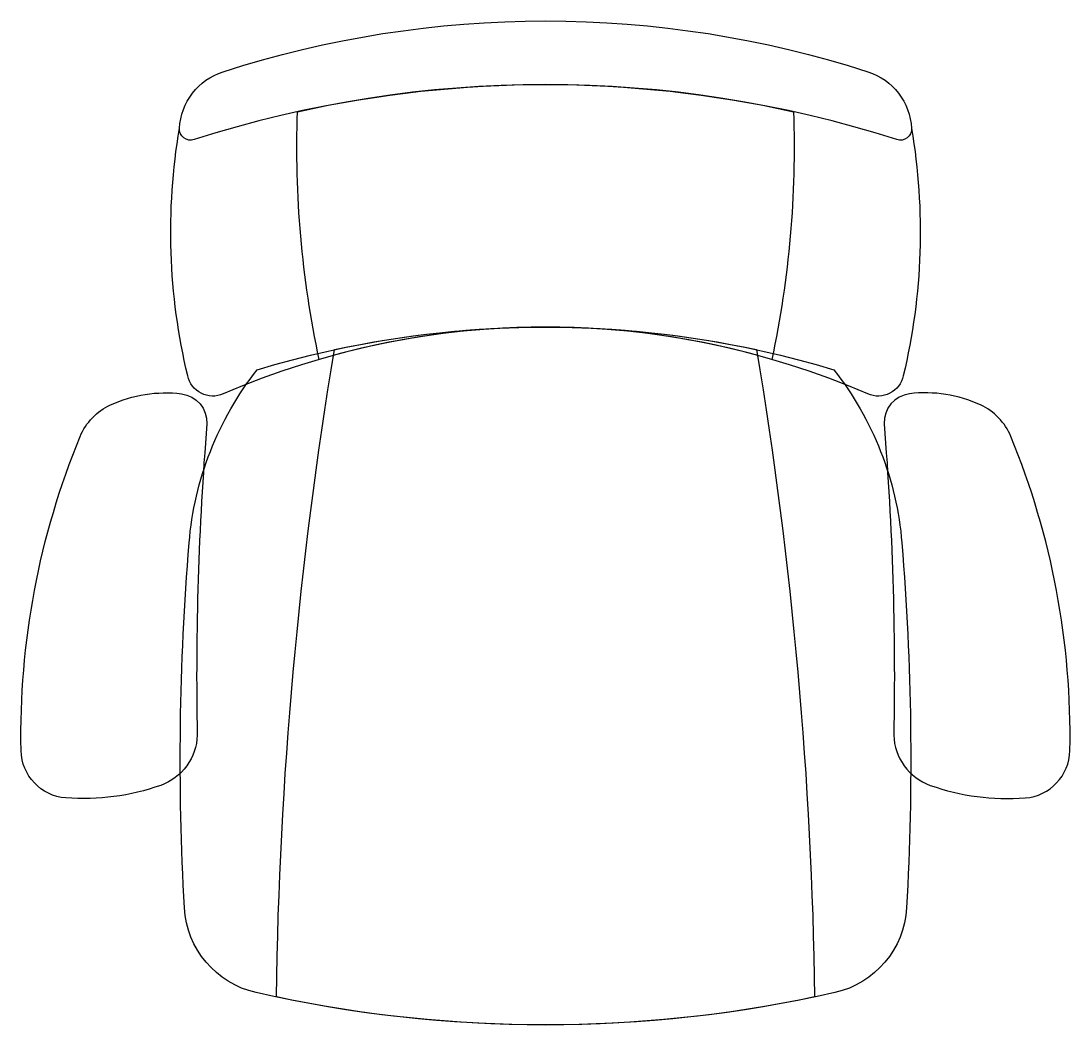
# Model space of a CAD drawing. Header units: millimetres. Extents: x -324 to 324, y -311 to 311.
import ezdxf

# ---------------------------------------------------------------- set-up
doc = ezdxf.new("R2010")
doc.units = ezdxf.units.MM
doc.header["$LTSCALE"] = 0.001

msp = doc.modelspace()

# ---------------------------------------------------------------- linework, layer by layer
for points in [[(-199.3, 79.83, -0.471476), (-221.3, 91.03, -0.100448), (-226.4, 244.13, -0.310716), (-199.4, 279.13, -0.157479), (199.4, 279.13, -0.310716), (226.4, 244.13, -0.100448), (221.3, 91.03, -0.471476), (199.3, 79.83, 0.207418), (-199.3, 79.83)], [(-217.2, 237.13, -0.527943), (-226.4, 244.13, -0.310716), (-199.4, 279.13, -0.157479), (199.4, 279.13, -0.310716), (226.4, 244.13, -0.527943), (217.2, 237.13, 0.156807), (-217.2, 237.13)], [(-140, 101.23, -0.060933), (-153.4, 254.43, -0.109382), (153.4, 254.43, -0.060933), (140, 101.23, 0.142531), (-140, 101.23)], [(-179, -290.47, -0.334655), (-223.3, -238.07, -0.034623), (-220.4, -12.37, -0.147077), (-178.3, 94.83, -0.147789), (178.3, 94.83, -0.147077), (220.4, -12.37, -0.034623), (223.3, -238.07, -0.334655), (179, -290.47, -0.112061), (-179, -290.47)], [(-166.4, -293.17, -0.037859), (-130.5, 107.23, -0.10707), (130.5, 107.23, -0.037859), (166.4, -293.17, -0.103994), (-166.4, -293.17)], [(-287.8, 53.53, -0.189597), (-269, 73.03, -0.139303), (-225.1, 79.93, -0.389292), (-209.4, 61.33, 0.025009), (-215.4, -131.17, -0.309812), (-238, -162.27, -0.105005), (-296.6, -170.07, -0.386097), (-324.3, -140.77, -0.102793), (-287.8, 53.53)], [(287.8, 53.53, 0.189597), (269, 73.03, 0.139303), (225.1, 79.93, 0.389292), (209.4, 61.33, -0.025009), (215.4, -131.17, 0.309812), (238, -162.27, 0.105005), (296.6, -170.07, 0.386097), (324.3, -140.77, 0.102793), (287.8, 53.53)]]:
    msp.add_lwpolyline(points, format="xyb")

doc.saveas('drawing.dxf')
